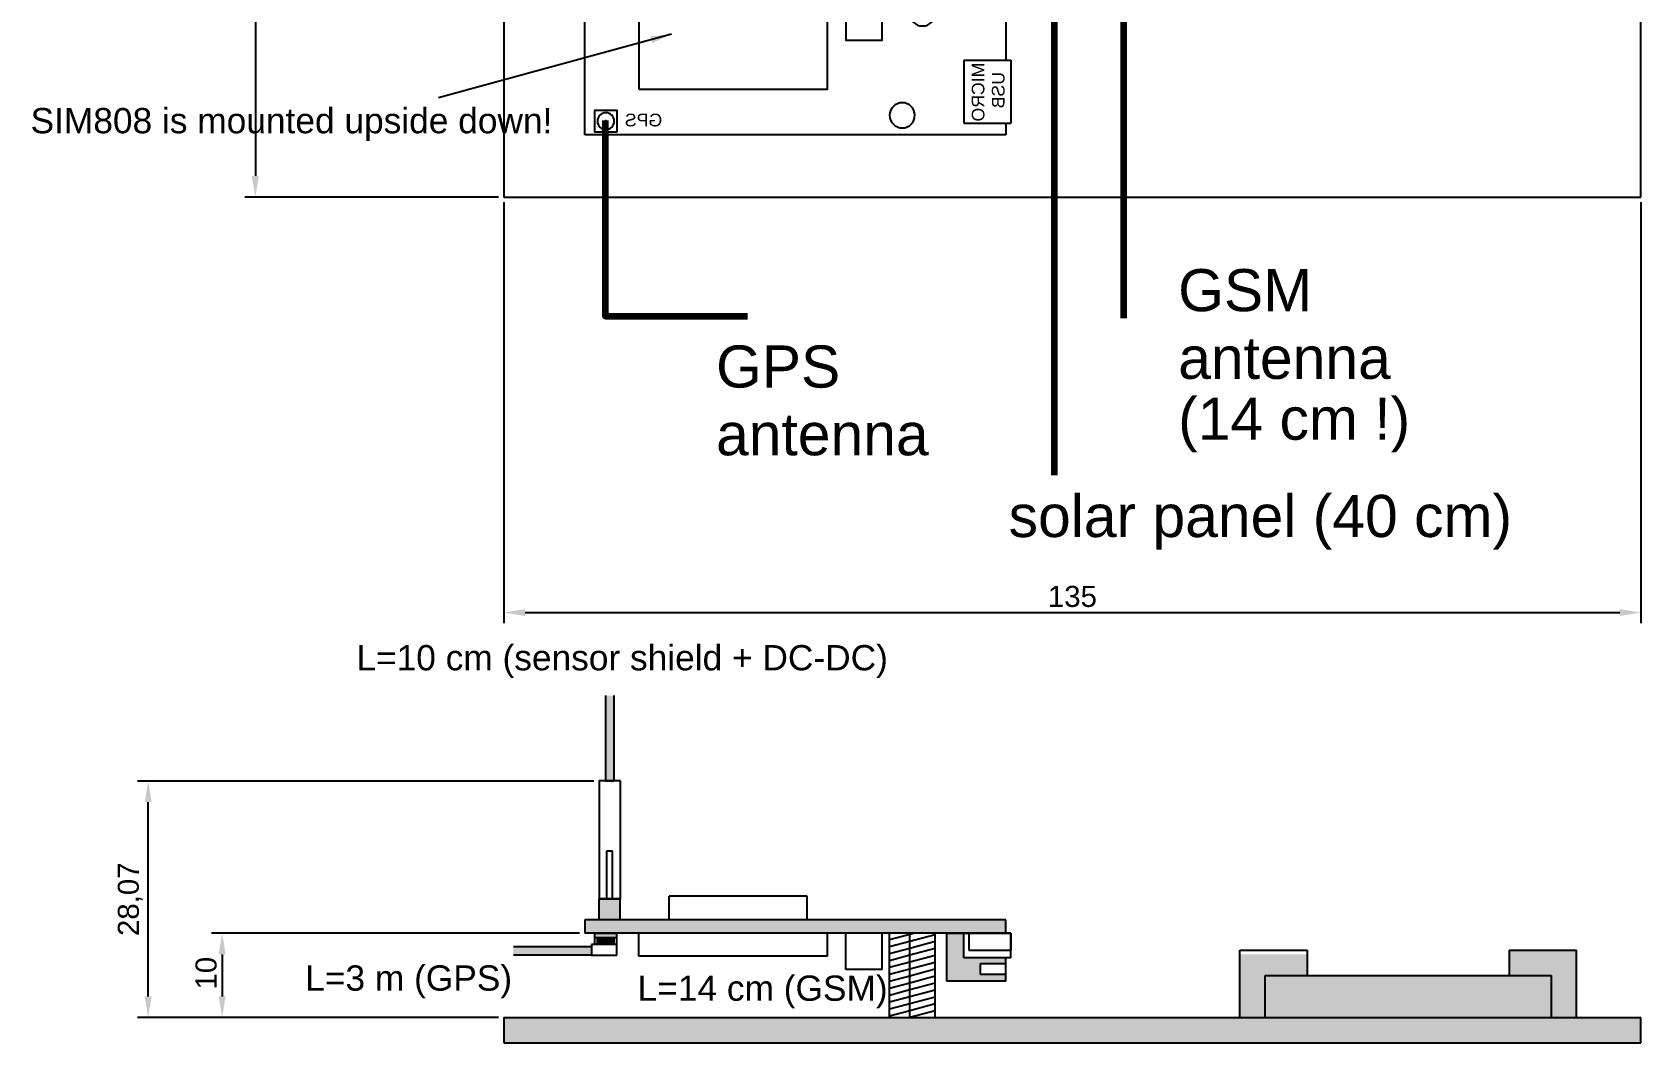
# Model space of a CAD drawing. Header units: millimetres. Extents: x -1 to 310, y -80 to 271.
# Drawn here: x 34.4 to 225.4, y -79.7 to 40.3 of the extents above; entities that cross this region are included whole.
import ezdxf

# ---------------------------------------------------------------- set-up
doc = ezdxf.new("R2010")
doc.units = ezdxf.units.MM
for name, color, linetype in [('board', 5, 'Continuous'), ('chip', 7, 'Continuous'), ('components', 3, 'Continuous'), ('connectors', 4, 'Continuous'), ('dim', 252, 'Continuous'), ('mount', 7, 'Continuous'), ('mount_holes', 1, 'Continuous'), ('pins', 9, 'Continuous'), ('wires_en', 7, 'Continuous')]:
    doc.layers.add(name, color=color, linetype=linetype)
doc.styles.get("Standard").update_dxf_attribs({"font": 'arial.ttf'})
doc.dimstyles.new('ISO-25', dxfattribs={"dimtxt": 2.5, "dimasz": 2.5, "dimexe": 1.25, "dimexo": 0.625, "dimtad": 1, "dimtxsty": 'Standard', "dimcen": 2.5, "dimadec": 0, "dimazin": 0, "dimtfac": 1, "dimtmove": 0, "dimatfit": 3, "dimfxl": 1, "dimarcsym": 0})
pattern_1 = [(195, (0, -135.9683), (-0.2054376, 0.7667036), [])]

# ---------------------------------------------------------------- blocks, each defined once
blk = doc.blocks.new('A$C55BC3606')
at = {"layer": 'connectors'}
for points in [[(18.35, 28.9, 1), (18.25, 28.9, 1)], [(48.15, 28.9, 1), (48.05, 28.9, 1)], [(48.15, 1.6, 1), (48.05, 1.6, 1)]]:
    blk.add_hatch(color=256, dxfattribs=at).paths.add_polyline_path(points)
h = blk.add_hatch(color=256, dxfattribs=at)
h.paths.add_polyline_path([(4.6, 23.7), (4.6, 24.3), (0.9, 24.3), (0.9, 23.7)])
h.paths.add_polyline_path([(4.6, 21), (4.6, 21.6), (0.9, 21.6), (0.9, 21)])
at = {"layer": 'board'}
for p, q in [((50.6, 30.5), (0.6, 30.5)), ((0.6, 30.5), (0.6, 8.85)), ((50.6, 0), (50.6, 30.5)), ((0.6, 1.35), (0.6, 0)), ((0.6, 0), (50.6, 0))]:
    blk.add_line(p, q, dxfattribs=at)
at = {"layer": 'chip'}
blk.add_lwpolyline([(44.2, 5.4), (21.8, 5.4), (21.8, 27.8), (44.2, 27.8)], close=True, dxfattribs=at)
at = {"layer": 'components'}
blk.add_lwpolyline([(15.3, 18.2), (19.6, 18.2), (19.6, 11.2), (15.3, 11.2)], close=True, dxfattribs=at)
at = {"layer": 'connectors'}
for p, q in [((7.6, 26.4), (0.6, 26.4)), ((0.6, 26.4), (0.6, 18.9)), ((7.6, 18.9), (7.6, 26.4)), ((4.6, 24.6), (0.6, 24.6)), ((4.6, 24.3), (0.9, 24.3)), ((0.9, 24.3), (0.9, 23.7)), ((4.6, 23.7), (0.9, 23.7)), ((4.6, 20.7), (4.6, 24.6)), ((0.9, 21.6), (4.6, 21.6)), ((0.9, 21.6), (0.9, 21)), ((0.6, 20.7), (4.6, 20.7)), ((0.9, 21), (4.6, 21)), ((0.6, 18.9), (7.6, 18.9)), ((5.6, 8.85), (0, 8.85)), ((0, 8.85), (0, 1.35)), ((5.6, 8.85), (5.6, 1.35)), ((5.6, 1.35), (0, 1.35))]:
    blk.add_line(p, q, dxfattribs=at)
for points in [[(17, 27.6), (19.6, 27.6), (19.6, 30.2), (17, 30.2)], [(46.8, 27.6), (49.4, 27.6), (49.4, 30.2), (46.8, 30.2)], [(46.8, 0.3), (49.4, 0.3), (49.4, 2.9), (46.8, 2.9)]]:
    blk.add_lwpolyline(points, close=True, dxfattribs=at)
for centre, radius in [((18.3, 28.9), 1), ((18.3, 28.9), 0.05), ((48.1, 28.9), 1), ((48.1, 28.9), 0.05), ((48.1, 1.6), 1), ((48.1, 1.6), 0.05)]:
    blk.add_circle(centre, radius, dxfattribs=at)
at = {"layer": 'mount_holes'}
for centre in [(10.5, 14.4), (12.9, 2.3)]:
    blk.add_circle(centre, 1.5, dxfattribs=at)
at = {"layer": 'board', "color": 7}
for s, p in [('GSM', (11.61, 28.29)), ('BT', (43.5, 28.29)), ('GPS', (41.41, 0.99))]:
    blk.add_text(s, height=1.5, dxfattribs=at).set_placement(p)
for s, p in [('MICRO', (3.15, 8.55)), ('USB', (0.76, 7.44))]:
    blk.add_text(s, height=1.5, rotation=270, dxfattribs=at).set_placement(p)
at = {"layer": 'chip'}
blk.add_text('SIM808', height=3, dxfattribs=at).set_placement((25.69, 15.7))
blk = doc.blocks.new('A$C46981DC3')
at = {"layer": 'board'}
blk.add_hatch(color=256, dxfattribs=at).paths.add_polyline_path([(50.6, 8.2), (50.6, 9.8), (0.6, 9.8), (0.6, 8.2)])
at = {"layer": 'connectors'}
for points in [[(0.6, 15.5), (0.6, 14.7), (3.6, 14.7), (3.6, 13.4), (0.6, 13.4), (0.6, 12.7), (5.6, 12.7), (5.6, 9.8), (7.6, 9.8), (7.6, 15.5)], [(46.8, 10.3), (46.8, 9.8), (49.4, 9.8), (49.4, 10.3)]]:
    blk.add_hatch(color=256, dxfattribs=at).paths.add_polyline_path(points)
h = blk.add_hatch(dxfattribs=at)
h.set_pattern_fill('LINE', color=256, scale=0.025, angle=5, style=0)
h.set_pattern_definition([(5, (-99.4, -50.2), (-0.006917987, 0.079072954), [])])
h.paths.add_polyline_path([(47.1, 11), (47.1, 10.3), (49.1, 10.3), (49.1, 11)])
at = {"layer": 'pins'}
blk.add_hatch(color=256, dxfattribs=at).paths.add_polyline_path([(48.9, 5.7), (48.9, 8.2), (46.4, 8.2), (46.4, 5.7)])
at = {"layer": 'board'}
for p, q in [((0.6, 9.8), (50.6, 9.8)), ((0.6, 9.8), (0.6, 8.2)), ((50.6, 8.2), (50.6, 9.8)), ((0.6, 8.2), (50.6, 8.2))]:
    blk.add_line(p, q, dxfattribs=at)
at = {"layer": 'chip'}
for p, q in [((21.8, 12.5), (21.8, 9.8)), ((21.8, 12.5), (44.2, 12.5)), ((44.2, 12.5), (44.2, 9.8))]:
    blk.add_line(p, q, dxfattribs=at)
at = {"layer": 'components'}
for p, q in [((15.3, 14.1), (15.3, 9.8)), ((15.3, 14.1), (19.6, 14.1)), ((19.6, 14.1), (19.6, 9.8)), ((24.2, 8.2), (24.2, 5.4)), ((24.2, 8.2), (40.6, 8.2)), ((40.6, 8.2), (40.6, 5.4)), ((24.2, 5.4), (40.6, 5.4))]:
    blk.add_line(p, q, dxfattribs=at)
at = {"layer": 'connectors'}
for p, q in [((0.6, 15.5), (0.6, 12.7)), ((0.6, 15.5), (7.6, 15.5)), ((7.6, 15.5), (7.6, 9.8)), ((0.6, 14.7), (3.6, 14.7)), ((3.6, 13.4), (0.6, 13.4)), ((3.6, 14.7), (3.6, 13.4)), ((0, 12.7), (0, 9.8)), ((0, 12.7), (5.6, 12.7)), ((5.6, 12.7), (5.6, 9.8)), ((0, 9.8), (0.6, 9.8)), ((7.6, 9.8), (0.6, 9.8)), ((46.8, 10.3), (46.8, 9.8)), ((49.4, 10.3), (46.8, 10.3)), ((49.4, 9.8), (46.8, 9.8)), ((49.1, 11), (47.1, 11)), ((47.1, 11), (47.1, 10.3)), ((49.1, 11), (49.1, 10.3)), ((49.4, 10.3), (49.4, 9.8))]:
    blk.add_line(p, q, dxfattribs=at)
at = {"layer": 'pins'}
for p, q in [((46.4, 8.2), (46.4, 5.7)), ((46.4, 8.2), (48.9, 8.2)), ((48.9, 8.2), (48.9, 5.7)), ((46.4, 5.7), (48.9, 5.7)), ((47.33, 5.7), (47.33, 0)), ((47.98, 5.7), (47.98, 0)), ((47.98, 0), (47.33, 0))]:
    blk.add_line(p, q, dxfattribs=at)
blk = doc.blocks.new('*D7')
at = {"layer": 'Defpoints', "color": 0}
for p in [(90.4, 20.7), (225.4, 20.7), (225.4, -28.61)]:
    blk.add_point(p, dxfattribs=at)
at = {"layer": 'dim', "color": 0, "lineweight": -2}
for p, q in [((90.4, 20.08), (90.4, -29.86)), ((225.4, 20.08), (225.4, -29.86)), ((92.9, -28.61), (222.9, -28.61))]:
    blk.add_line(p, q, dxfattribs=at)
at = {"layer": 'dim', "color": 0}
for points in [[(92.9, -28.2), (92.9, -29.03), (90.4, -28.61)], [(222.9, -28.2), (222.9, -29.03), (225.4, -28.61)]]:
    blk.add_solid(points, dxfattribs=at)
at = {"layer": 'dim', "color": 0, "insert": (157.9, -26.71), "char_height": 2.5, "attachment_point": 5}
blk.add_mtext('135', dxfattribs=at)
blk = doc.blocks.new('*D8')
at = {"layer": 'Defpoints', "color": 0}
for p in [(90.4, 170.7), (60.88, 20.7), (90.4, 20.7)]:
    blk.add_point(p, dxfattribs=at)
at = {"layer": 'dim', "color": 0, "lineweight": -2}
for p, q in [((89.77, 170.7), (59.63, 170.7)), ((60.88, 168.2), (60.88, 23.2)), ((89.77, 20.7), (59.63, 20.7))]:
    blk.add_line(p, q, dxfattribs=at)
at = {"layer": 'dim', "color": 0}
for points in [[(60.46, 168.2), (61.3, 168.2), (60.88, 170.7)], [(60.46, 23.2), (61.3, 23.2), (60.88, 20.7)]]:
    blk.add_solid(points, dxfattribs=at)
at = {"layer": 'dim', "color": 0, "insert": (58.98, 95.7), "char_height": 2.5, "attachment_point": 5, "rotation": 90}
blk.add_mtext('150', dxfattribs=at)
blk = doc.blocks.new('*D9')
at = {"layer": 'Defpoints', "color": 0}
for p in [(100, -66.67), (56.94, -76.67), (90.4, -76.67)]:
    blk.add_point(p, dxfattribs=at)
at = {"layer": 'dim', "color": 0, "lineweight": -2}
for p, q in [((99.38, -66.67), (55.69, -66.67)), ((56.94, -69.17), (56.94, -74.17)), ((89.77, -76.67), (55.69, -76.67))]:
    blk.add_line(p, q, dxfattribs=at)
at = {"layer": 'dim', "color": 0}
for points in [[(56.52, -69.17), (57.35, -69.17), (56.94, -66.67)], [(56.52, -74.17), (57.35, -74.17), (56.94, -76.67)]]:
    blk.add_solid(points, dxfattribs=at)
at = {"layer": 'dim', "color": 0, "insert": (55.04, -71.41), "char_height": 2.5, "attachment_point": 5, "rotation": 90}
blk.add_mtext('10', dxfattribs=at)
blk = doc.blocks.new('*D10')
at = {"layer": 'Defpoints', "color": 0}
for p in [(48.15, -48.6), (101.7, -48.6), (90.4, -76.67)]:
    blk.add_point(p, dxfattribs=at)
at = {"layer": 'dim', "color": 0, "lineweight": -2}
for p, q in [((101.07, -48.6), (46.9, -48.6)), ((48.15, -74.17), (48.15, -51.1)), ((89.77, -76.67), (46.9, -76.67))]:
    blk.add_line(p, q, dxfattribs=at)
at = {"layer": 'dim', "color": 0}
for points in [[(47.74, -51.1), (48.57, -51.1), (48.15, -48.6)], [(47.74, -74.17), (48.57, -74.17), (48.15, -76.67)]]:
    blk.add_solid(points, dxfattribs=at)
at = {"layer": 'dim', "color": 0, "insert": (46.03, -62.63), "char_height": 2.5, "attachment_point": 5, "rotation": 90}
blk.add_mtext('28,07', dxfattribs=at)

msp = doc.modelspace()

# ---------------------------------------------------------------- hatches: boundary and pattern name
at = {"layer": 'board'}
msp.add_hatch(color=256, dxfattribs=at).paths.add_polyline_path([(214.775, -71.67), (214.775, -76.67), (180.775, -76.67), (180.775, -71.67)])
at = {"layer": 'mount'}
h = msp.add_hatch(dxfattribs=at)
h.set_pattern_fill('ANSI31', color=256, scale=0.25, angle=120, style=0)
h.set_pattern_definition(pattern_1)
h.paths.add_polyline_path([(136.2, -66.67), (138.6, -66.67), (138.6, -76.67), (136.2, -76.67)])
h = msp.add_hatch(dxfattribs=at)
h.set_pattern_fill('ANSI31', color=256, scale=0.25, angle=120, style=0)
h.set_pattern_definition(pattern_1)
h.paths.add_polyline_path([(138.6, -66.67), (141.6, -66.67), (141.6, -76.67), (138.6, -76.67)])
h = msp.add_hatch(color=256, dxfattribs=at)
h.paths.add_polyline_path([(225.397, -76.67), (90.397, -76.67), (90.397, -79.67), (225.397, -79.67)])
h.paths.add_polyline_path([(185.775, -69.17), (177.775, -69.17), (177.775, -76.67), (180.775, -76.67), (180.775, -71.67), (185.775, -71.67)])
h.paths.add_polyline_path([(217.775, -68.67), (209.775, -68.67), (209.775, -71.67), (214.775, -71.67), (214.775, -76.67), (217.775, -76.67)])
at = {"layer": 'wires_en'}
for color, points in [(5, [(103.463, -38.467), (102.463, -38.467), (102.463, -48.597), (103.463, -48.597)]), (251, [(91.532, -68.27), (91.532, -69.27), (100.8, -69.27), (100.8, -68.27)])]:
    msp.add_hatch(color=color, dxfattribs=at).paths.add_polyline_path(points)

# ---------------------------------------------------------------- linework, layer by layer
at = {"layer": 'board'}
for p, q in [((180.775, -76.67), (180.775, -71.67)), ((180.775, -71.67), (214.775, -71.67)), ((214.775, -76.67), (214.775, -71.67))]:
    msp.add_line(p, q, dxfattribs=at)
at = {"layer": 'connectors'}
for p, q in [((145.6, -66.67), (145.6, -68.67)), ((145.6, -66.67), (150.6, -66.67)), ((150.6, -66.67), (150.6, -68.67)), ((103.8, -68.02), (100.8, -68.02)), ((100.8, -68.02), (100.8, -69.27)), ((101.2, -67.17), (103.8, -67.17)), ((101.2, -68.02), (101.2, -67.17)), ((103.8, -68.02), (103.8, -67.17)), ((103.8, -69.27), (103.8, -68.02)), ((145.6, -68.67), (150.6, -68.67)), ((100.8, -69.27), (103.8, -69.27))]:
    msp.add_line(p, q, dxfattribs=at)
msp.add_lwpolyline([(104.238, -48.597), (101.698, -48.597), (101.698, -62.597), (104.238, -62.597)], close=True, dxfattribs=at)
at = {"layer": 'mount'}
for p, q in [((90.397, 170.701), (90.397, 20.701)), ((225.397, 20.701), (225.397, 170.701)), ((90.397, 20.701), (225.397, 20.701)), ((136.2, -76.67), (136.2, -66.67)), ((138.6, -76.67), (138.6, -66.67)), ((141.6, -76.67), (141.6, -66.67)), ((177.775, -76.67), (177.775, -68.67)), ((177.775, -68.67), (185.775, -68.67)), ((185.775, -68.67), (185.775, -71.67)), ((209.775, -68.67), (209.775, -71.67)), ((209.775, -68.67), (217.775, -68.67)), ((217.775, -76.67), (217.775, -68.67)), ((180.775, -76.67), (180.775, -71.67)), ((214.775, -76.67), (214.775, -71.67)), ((90.397, -76.67), (225.397, -76.67)), ((90.397, -76.67), (90.397, -79.67)), ((225.397, -79.67), (225.397, -76.67)), ((90.397, -79.67), (225.397, -79.67))]:
    msp.add_line(p, q, dxfattribs=at)
at = {"layer": 'wires_en', "color": 9, "lineweight": 200}
msp.add_line((155.718, 90.786), (155.718, -12.314), dxfattribs=at)
at = {"layer": 'wires_en', "color": 5}
for p, q in [((102.463, -38.467), (102.463, -48.597)), ((103.463, -38.467), (103.463, -48.597)), ((102.463, -48.597), (103.463, -48.597))]:
    msp.add_line(p, q, dxfattribs=at)
at = {"layer": 'wires_en', "color": 251}
for p, q in [((100.8, -68.27), (91.532, -68.27)), ((100.8, -69.27), (91.532, -69.27))]:
    msp.add_line(p, q, dxfattribs=at)
at = {"layer": 'wires_en', "color": 251, "lineweight": 100}
for points in [[(132.384, 57.106), (163.973, 57.106), (163.973, 6.315)], [(102.421, 29.782), (102.421, 6.572), (119.325, 6.572)]]:
    msp.add_lwpolyline(points, dxfattribs=at)

# ---------------------------------------------------------------- block references
at = {"xscale": -1}
msp.add_blockref('A$C55BC3606', (150.6, 28.1), dxfattribs=at)
at = {"rotation": 180}
msp.add_blockref('A$C46981DC3', (150.6, -56.87), dxfattribs=at)

# ---------------------------------------------------------------- texts
at = {"layer": 'wires_en', "color": 1}
msp.add_text('SIM808 is mounted upside down!', height=3, dxfattribs=at).set_placement((34.189, 28.268))
at = {"layer": 'wires_en'}
for s, height, p in [('GSM', 5, (170.46, 7.151)), ('GPS', 5, (115.586, -1.912)), ('antenna', 5, (170.46, -0.881)), ('(14 cm !)', 5, (170.46, -8.102)), ('antenna', 5, (115.586, -9.944)), ('solar panel (40 cm)', 5, (150.329, -19.649)), ('L=10 cm (sensor shield + DC-DC)', 3, (72.878, -35.466)), ('L=3 m (GPS)', 3, (66.802, -73.48)), ('L=14 cm (GSM)', 3, (106.269, -74.686))]:
    msp.add_text(s, height=height, dxfattribs=at).set_placement(p)

# ---------------------------------------------------------------- dimensions: what is measured, and where the dimension line sits
at = {"layer": 'dim'}
for base, p1, p2, picture, middle in [((60.881, 20.701), (90.397, 170.701), (90.397, 20.701), '*D8', (58.98, 95.701)), ((48.153, -48.597), (90.397, -76.67), (101.698, -48.597), '*D10', (46.025, -62.633))]:
    dim = msp.add_linear_dim(base=base, p1=p1, p2=p2, angle=90, dimstyle='ISO-25', dxfattribs=at)
    dim.commit()
    dim.dimension.update_dxf_attribs({"geometry": picture, "text_midpoint": middle})
dim = msp.add_linear_dim(base=(225.397, -28.614), p1=(90.397, 20.701), p2=(225.397, 20.701), dimstyle='ISO-25', dxfattribs=at)
dim.commit()
dim.dimension.update_dxf_attribs({"geometry": '*D7', "text_midpoint": (157.897, -28.614), "dimtype": 160})
dim = msp.add_linear_dim(base=(56.938, -76.67), p1=(100, -66.67), p2=(90.397, -76.67), angle=90, dimstyle='ISO-25', dxfattribs=at)
dim.commit()
dim.dimension.update_dxf_attribs({"geometry": '*D9', "text_midpoint": (56.938, -71.413), "dimtype": 160})

# ---------------------------------------------------------------- leaders
at = {"layer": 'wires_en', "color": 1}
msp.add_leader([(110.305, 40.021), (82.646, 32.492)], dimstyle='ISO-25', dxfattribs=at)

doc.saveas('drawing.dxf')
